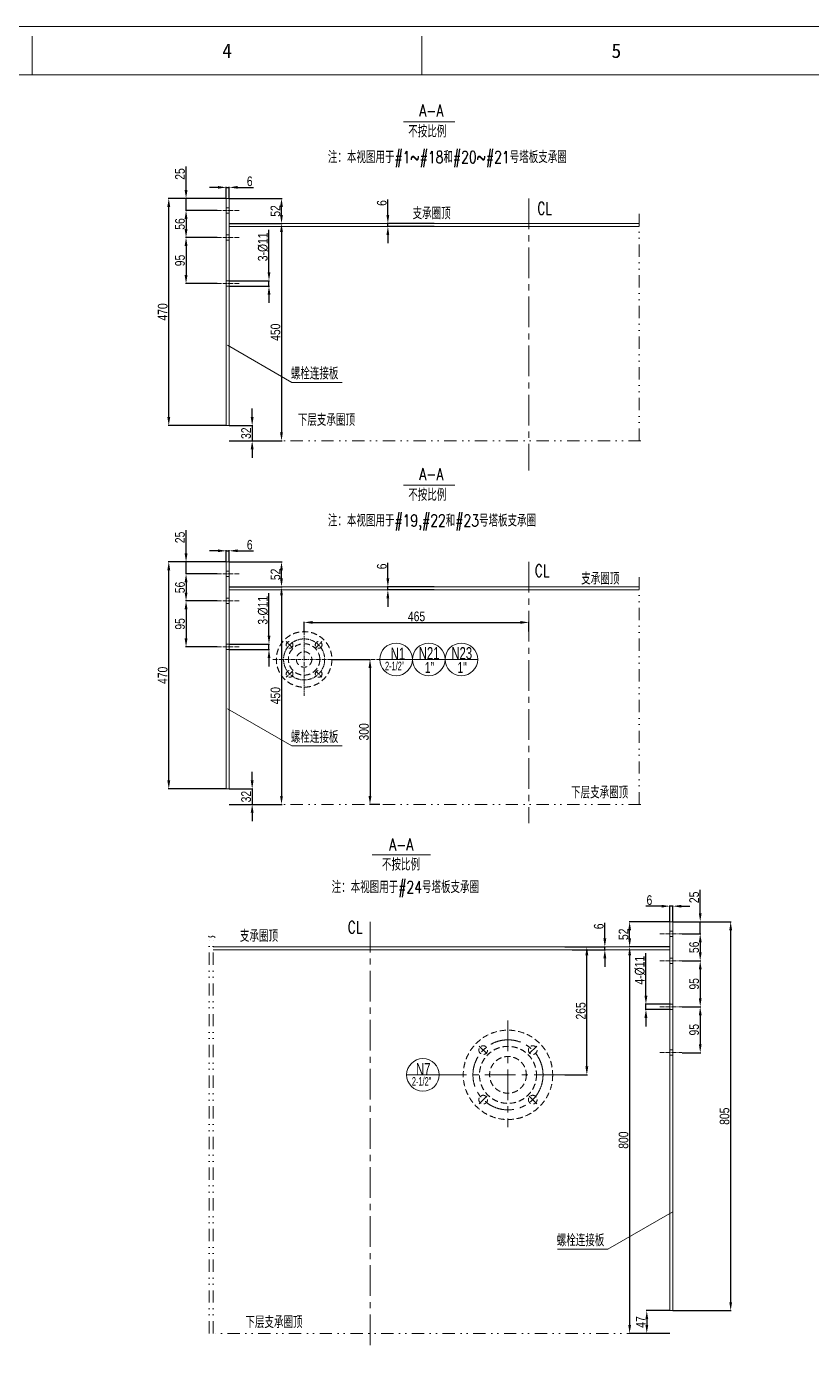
# Model space of a CAD drawing. Header units: millimetres. Extents: x 8160 to 405605, y -30951 to 80400.
# Drawn here: x 121272 to 127769, y 21541 to 32472 of the extents above; entities that cross this region are included whole.
import ezdxf

# ---------------------------------------------------------------- set-up
doc = ezdxf.new("R2010")
doc.units = ezdxf.units.MM
for name, pattern in [('CENTER', [50.8, 31.75, -6.35, 6.35, -6.35]), ('DIVIDE', [31.75, 12.7, -6.35, 0, -6.35, 0, -6.35]), ('HIDDEN', [9.525, 6.35, -3.175])]:
    doc.linetypes.add(name, pattern=pattern)
doc.layers.get('0').update_dxf_attribs({"lineweight": 13})
doc.layers.get('Defpoints').update_dxf_attribs({"lineweight": 13})
for name, color, linetype, lineweight in [('CENTER', 1, 'CENTER', 13), ('DIM', 7, 'Continuous', 13), ('DIVIDE', 3, 'DIVIDE', 13), ('HIDDEN', 6, 'HIDDEN', 13), ('PROFILE', 4, 'Continuous', 15), ('SEE', 2, 'Continuous', 13)]:
    doc.layers.add(name, color=color, linetype=linetype, lineweight=lineweight)
doc.styles.add('HZ', font='txt.shx', dxfattribs={"width": 0.75, "bigfont": 'tcc_hzdx.shx'})
doc.styles.add('HZDX', font='tcc_simp.shx', dxfattribs={"width": 0.8, "height": 80, "bigfont": 'hzdx.shx'})
doc.styles.add('图签', font='SimSun.ttf', dxfattribs={"height": 3})
doc.dimstyles.new('uni', dxfattribs={"dimtxt": 90, "dimasz": 70, "dimexe": 5, "dimexo": 0.625, "dimgap": 10, "dimtad": 1, "dimdec": 0, "dimdsep": 46, "dimtxsty": 'HZDX', "dimcen": 2.5, "dimadec": 0, "dimazin": 0, "dimtfac": 1, "dimtdec": 0, "dimtmove": 0, "dimatfit": 3, "dimfxl": 0, "dimarcsym": 0})

# ---------------------------------------------------------------- blocks, each defined once
blk = doc.blocks.new('*D175')
at = {"layer": 'Defpoints', "color": 0}
for p in [(122950, 31048), (123383, 31048), (122950, 30840)]:
    blk.add_point(p, dxfattribs=at)
at = {"layer": 'DIM', "color": 0, "lineweight": -2}
for p, q in [((122951, 31048), (123388, 31048)), ((123383, 30910), (123383, 30978)), ((122951, 30840), (123388, 30840))]:
    blk.add_line(p, q, dxfattribs=at)
at = {"layer": 'DIM', "color": 0}
for points in [[(123371, 30978), (123394, 30978), (123383, 31048)], [(123371, 30910), (123394, 30910), (123383, 30840)]]:
    blk.add_solid(points, dxfattribs=at)
at = {"layer": 'DIM', "color": 0, "insert": (123333, 30944), "char_height": 80, "attachment_point": 5, "rotation": 90, "style": 'HZDX'}
blk.add_mtext('52', dxfattribs=at)
blk = doc.blocks.new('*D176')
at = {"layer": 'Defpoints', "color": 0}
for p in [(122950, 30840), (122950, 29040), (123383, 29040)]:
    blk.add_point(p, dxfattribs=at)
at = {"layer": 'DIM', "color": 0, "lineweight": -2}
for p, q in [((122951, 30840), (123388, 30840)), ((123383, 30770), (123383, 29110)), ((122951, 29040), (123388, 29040))]:
    blk.add_line(p, q, dxfattribs=at)
at = {"layer": 'DIM', "color": 0}
for points in [[(123371, 30770), (123394, 30770), (123383, 30840)], [(123371, 29110), (123394, 29110), (123383, 29040)]]:
    blk.add_solid(points, dxfattribs=at)
at = {"layer": 'DIM', "color": 0, "insert": (123333, 29940), "char_height": 80, "attachment_point": 5, "rotation": 90, "style": 'HZDX'}
blk.add_mtext('450', dxfattribs=at)
blk = doc.blocks.new('*D177')
at = {"layer": 'Defpoints', "color": 0}
for p in [(122593, 31048), (122926, 31048), (122850, 30948)]:
    blk.add_point(p, dxfattribs=at)
at = {"layer": 'DIM', "color": 0, "lineweight": -2}
for p, q in [((122593, 31118), (122593, 31312)), ((122925, 31048), (122588, 31048)), ((122593, 30948), (122593, 31048)), ((122850, 30948), (122588, 30948)), ((122593, 30878), (122593, 30808))]:
    blk.add_line(p, q, dxfattribs=at)
at = {"layer": 'DIM', "color": 0}
for points in [[(122581, 31118), (122605, 31118), (122593, 31048)], [(122581, 30878), (122605, 30878), (122593, 30948)]]:
    blk.add_solid(points, dxfattribs=at)
at = {"layer": 'DIM', "color": 0, "insert": (122543, 31250), "char_height": 80, "attachment_point": 5, "rotation": 90, "style": 'HZDX'}
blk.add_mtext('25', dxfattribs=at)
blk = doc.blocks.new('*D178')
at = {"layer": 'Defpoints', "color": 0}
for p in [(122850, 30948), (122593, 30724), (122850, 30724)]:
    blk.add_point(p, dxfattribs=at)
at = {"layer": 'DIM', "color": 0, "lineweight": -2}
for p, q in [((122850, 30948), (122588, 30948)), ((122593, 30878), (122593, 30794)), ((122850, 30724), (122588, 30724))]:
    blk.add_line(p, q, dxfattribs=at)
at = {"layer": 'DIM', "color": 0}
for points in [[(122581, 30878), (122605, 30878), (122593, 30948)], [(122581, 30794), (122605, 30794), (122593, 30724)]]:
    blk.add_solid(points, dxfattribs=at)
at = {"layer": 'DIM', "color": 0, "insert": (122543, 30836), "char_height": 80, "attachment_point": 5, "rotation": 90, "style": 'HZDX'}
blk.add_mtext('56', dxfattribs=at)
blk = doc.blocks.new('*D179')
at = {"layer": 'Defpoints', "color": 0}
for p in [(122850, 30724), (122593, 30344), (122850, 30344)]:
    blk.add_point(p, dxfattribs=at)
at = {"layer": 'DIM', "color": 0, "lineweight": -2}
for p, q in [((122850, 30724), (122588, 30724)), ((122593, 30654), (122593, 30414)), ((122850, 30344), (122588, 30344))]:
    blk.add_line(p, q, dxfattribs=at)
at = {"layer": 'DIM', "color": 0}
for points in [[(122581, 30654), (122605, 30654), (122593, 30724)], [(122581, 30414), (122605, 30414), (122593, 30344)]]:
    blk.add_solid(points, dxfattribs=at)
at = {"layer": 'DIM', "color": 0, "insert": (122543, 30534), "char_height": 80, "attachment_point": 5, "rotation": 90, "style": 'HZDX'}
blk.add_mtext('95', dxfattribs=at)
blk = doc.blocks.new('*D173')
at = {"layer": 'Defpoints', "color": 0}
for p in [(122950, 30366), (122950, 30322), (123279, 30366)]:
    blk.add_point(p, dxfattribs=at)
at = {"layer": 'DIM', "color": 0, "lineweight": -2}
for p, q in [((123279, 30436), (123279, 30788)), ((122951, 30366), (123284, 30366)), ((122951, 30322), (123284, 30322)), ((123279, 30322), (123279, 30366)), ((123279, 30252), (123279, 30182))]:
    blk.add_line(p, q, dxfattribs=at)
at = {"layer": 'DIM', "color": 0}
for points in [[(123268, 30436), (123291, 30436), (123279, 30366)], [(123268, 30252), (123291, 30252), (123279, 30322)]]:
    blk.add_solid(points, dxfattribs=at)
at = {"layer": 'DIM', "color": 0, "insert": (123229, 30647), "char_height": 80, "attachment_point": 5, "rotation": 90, "style": 'HZDX'}
blk.add_mtext('3-%%c11', dxfattribs=at)
blk = doc.blocks.new('*D180')
at = {"layer": 'Defpoints', "color": 0}
for p in [(124263, 30840), (124646, 30840), (124646, 30816)]:
    blk.add_point(p, dxfattribs=at)
at = {"layer": 'DIM', "color": 0, "lineweight": -2}
for p, q in [((124263, 30910), (124263, 31040)), ((124646, 30840), (124258, 30840)), ((124263, 30816), (124263, 30840)), ((124646, 30816), (124258, 30816)), ((124263, 30746), (124263, 30676))]:
    blk.add_line(p, q, dxfattribs=at)
at = {"layer": 'DIM', "color": 0}
for points in [[(124251, 30910), (124274, 30910), (124263, 30840)], [(124251, 30746), (124274, 30746), (124263, 30816)]]:
    blk.add_solid(points, dxfattribs=at)
at = {"layer": 'DIM', "color": 0, "insert": (124213, 31010), "char_height": 80, "attachment_point": 5, "rotation": 90, "style": 'HZDX'}
blk.add_mtext('6', dxfattribs=at)
blk = doc.blocks.new('*D181')
at = {"layer": 'Defpoints', "color": 0}
for p in [(122950, 29168), (122950, 29040), (123140, 29040)]:
    blk.add_point(p, dxfattribs=at)
at = {"layer": 'DIM', "color": 0, "lineweight": -2}
for p, q in [((123140, 29238), (123140, 29308)), ((122951, 29168), (123145, 29168)), ((123140, 29168), (123140, 29040)), ((122951, 29040), (123145, 29040)), ((123140, 28970), (123140, 28900))]:
    blk.add_line(p, q, dxfattribs=at)
at = {"layer": 'DIM', "color": 0}
for points in [[(123128, 29238), (123152, 29238), (123140, 29168)], [(123128, 28970), (123152, 28970), (123140, 29040)]]:
    blk.add_solid(points, dxfattribs=at)
at = {"layer": 'DIM', "color": 0, "insert": (123090, 29104), "char_height": 80, "attachment_point": 5, "rotation": 90, "style": 'HZDX'}
blk.add_mtext('32', dxfattribs=at)
blk = doc.blocks.new('*D182')
at = {"layer": 'Defpoints', "color": 0}
for p in [(122450, 31048), (122926, 31048), (122926, 29168)]:
    blk.add_point(p, dxfattribs=at)
at = {"layer": 'DIM', "color": 0, "lineweight": -2}
for p, q in [((122925, 31048), (122445, 31048)), ((122450, 29238), (122450, 30978)), ((122925, 29168), (122445, 29168))]:
    blk.add_line(p, q, dxfattribs=at)
at = {"layer": 'DIM', "color": 0}
for points in [[(122438, 30978), (122462, 30978), (122450, 31048)], [(122438, 29238), (122462, 29238), (122450, 29168)]]:
    blk.add_solid(points, dxfattribs=at)
at = {"layer": 'DIM', "color": 0, "insert": (122400, 30108), "char_height": 80, "attachment_point": 5, "rotation": 90, "style": 'HZDX'}
blk.add_mtext('470', dxfattribs=at)
blk = doc.blocks.new('*D189')
at = {"layer": 'Defpoints', "color": 0}
for p in [(122926, 31048), (122950, 31139), (122950, 31048)]:
    blk.add_point(p, dxfattribs=at)
at = {"layer": 'DIM', "color": 0, "lineweight": -2}
for p, q in [((122856, 31139), (122786, 31139)), ((122926, 31049), (122926, 31144)), ((122926, 31139), (122950, 31139)), ((122950, 31049), (122950, 31144)), ((123020, 31139), (123150, 31139))]:
    blk.add_line(p, q, dxfattribs=at)
at = {"layer": 'DIM', "color": 0}
for points in [[(122856, 31151), (122856, 31128), (122926, 31139)], [(123020, 31151), (123020, 31128), (122950, 31139)]]:
    blk.add_solid(points, dxfattribs=at)
at = {"layer": 'DIM', "color": 0, "insert": (123120, 31189), "char_height": 80, "attachment_point": 5, "style": 'HZDX'}
blk.add_mtext('6', dxfattribs=at)
blk = doc.blocks.new('*D277')
at = {"layer": 'Defpoints', "color": 0}
for p in [(122950, 28039), (123383, 28039), (122950, 27831)]:
    blk.add_point(p, dxfattribs=at)
at = {"layer": 'DIM', "color": 0, "lineweight": -2}
for p, q in [((122951, 28039), (123388, 28039)), ((123383, 27901), (123383, 27969)), ((122951, 27831), (123388, 27831))]:
    blk.add_line(p, q, dxfattribs=at)
at = {"layer": 'DIM', "color": 0}
for points in [[(123371, 27969), (123394, 27969), (123383, 28039)], [(123371, 27901), (123394, 27901), (123383, 27831)]]:
    blk.add_solid(points, dxfattribs=at)
at = {"layer": 'DIM', "color": 0, "insert": (123333, 27935), "char_height": 80, "attachment_point": 5, "rotation": 90, "style": 'HZDX'}
blk.add_mtext('52', dxfattribs=at)
blk = doc.blocks.new('*D278')
at = {"layer": 'Defpoints', "color": 0}
for p in [(122950, 27831), (122950, 26031), (123383, 26031)]:
    blk.add_point(p, dxfattribs=at)
at = {"layer": 'DIM', "color": 0, "lineweight": -2}
for p, q in [((122951, 27831), (123388, 27831)), ((123383, 27761), (123383, 26101)), ((122951, 26031), (123388, 26031))]:
    blk.add_line(p, q, dxfattribs=at)
at = {"layer": 'DIM', "color": 0}
for points in [[(123371, 27761), (123394, 27761), (123383, 27831)], [(123371, 26101), (123394, 26101), (123383, 26031)]]:
    blk.add_solid(points, dxfattribs=at)
at = {"layer": 'DIM', "color": 0, "insert": (123333, 26931), "char_height": 80, "attachment_point": 5, "rotation": 90, "style": 'HZDX'}
blk.add_mtext('450', dxfattribs=at)
blk = doc.blocks.new('*D279')
at = {"layer": 'Defpoints', "color": 0}
for p in [(122593, 28039), (122926, 28039), (122850, 27939)]:
    blk.add_point(p, dxfattribs=at)
at = {"layer": 'DIM', "color": 0, "lineweight": -2}
for p, q in [((122593, 28109), (122593, 28302)), ((122925, 28039), (122588, 28039)), ((122593, 27939), (122593, 28039)), ((122850, 27939), (122588, 27939)), ((122593, 27869), (122593, 27799))]:
    blk.add_line(p, q, dxfattribs=at)
at = {"layer": 'DIM', "color": 0}
for points in [[(122581, 28109), (122605, 28109), (122593, 28039)], [(122581, 27869), (122605, 27869), (122593, 27939)]]:
    blk.add_solid(points, dxfattribs=at)
at = {"layer": 'DIM', "color": 0, "insert": (122543, 28241), "char_height": 80, "attachment_point": 5, "rotation": 90, "style": 'HZDX'}
blk.add_mtext('25', dxfattribs=at)
blk = doc.blocks.new('*D280')
at = {"layer": 'Defpoints', "color": 0}
for p in [(122850, 27939), (122593, 27715), (122850, 27715)]:
    blk.add_point(p, dxfattribs=at)
at = {"layer": 'DIM', "color": 0, "lineweight": -2}
for p, q in [((122850, 27939), (122588, 27939)), ((122593, 27869), (122593, 27785)), ((122850, 27715), (122588, 27715))]:
    blk.add_line(p, q, dxfattribs=at)
at = {"layer": 'DIM', "color": 0}
for points in [[(122581, 27869), (122605, 27869), (122593, 27939)], [(122581, 27785), (122605, 27785), (122593, 27715)]]:
    blk.add_solid(points, dxfattribs=at)
at = {"layer": 'DIM', "color": 0, "insert": (122543, 27827), "char_height": 80, "attachment_point": 5, "rotation": 90, "style": 'HZDX'}
blk.add_mtext('56', dxfattribs=at)
blk = doc.blocks.new('*D281')
at = {"layer": 'Defpoints', "color": 0}
for p in [(122850, 27715), (122593, 27335), (122850, 27335)]:
    blk.add_point(p, dxfattribs=at)
at = {"layer": 'DIM', "color": 0, "lineweight": -2}
for p, q in [((122850, 27715), (122588, 27715)), ((122593, 27645), (122593, 27405)), ((122850, 27335), (122588, 27335))]:
    blk.add_line(p, q, dxfattribs=at)
at = {"layer": 'DIM', "color": 0}
for points in [[(122581, 27645), (122605, 27645), (122593, 27715)], [(122581, 27405), (122605, 27405), (122593, 27335)]]:
    blk.add_solid(points, dxfattribs=at)
at = {"layer": 'DIM', "color": 0, "insert": (122543, 27525), "char_height": 80, "attachment_point": 5, "rotation": 90, "style": 'HZDX'}
blk.add_mtext('95', dxfattribs=at)
blk = doc.blocks.new('*D276')
at = {"layer": 'Defpoints', "color": 0}
for p in [(122950, 27357), (123279, 27357), (122950, 27313)]:
    blk.add_point(p, dxfattribs=at)
at = {"layer": 'DIM', "color": 0, "lineweight": -2}
for p, q in [((123279, 27427), (123279, 27779)), ((122951, 27357), (123284, 27357)), ((123279, 27313), (123279, 27357)), ((122951, 27313), (123284, 27313)), ((123279, 27243), (123279, 27173))]:
    blk.add_line(p, q, dxfattribs=at)
at = {"layer": 'DIM', "color": 0}
for points in [[(123268, 27427), (123291, 27427), (123279, 27357)], [(123268, 27243), (123291, 27243), (123279, 27313)]]:
    blk.add_solid(points, dxfattribs=at)
at = {"layer": 'DIM', "color": 0, "insert": (123229, 27638), "char_height": 80, "attachment_point": 5, "rotation": 90, "style": 'HZDX'}
blk.add_mtext('3-%%c11', dxfattribs=at)
blk = doc.blocks.new('*D282')
at = {"layer": 'Defpoints', "color": 0}
for p in [(124263, 27831), (124646, 27831), (124646, 27807)]:
    blk.add_point(p, dxfattribs=at)
at = {"layer": 'DIM', "color": 0, "lineweight": -2}
for p, q in [((124263, 27901), (124263, 28030)), ((124646, 27831), (124258, 27831)), ((124646, 27807), (124258, 27807)), ((124263, 27807), (124263, 27831)), ((124263, 27737), (124263, 27667))]:
    blk.add_line(p, q, dxfattribs=at)
at = {"layer": 'DIM', "color": 0}
for points in [[(124251, 27901), (124274, 27901), (124263, 27831)], [(124251, 27737), (124274, 27737), (124263, 27807)]]:
    blk.add_solid(points, dxfattribs=at)
at = {"layer": 'DIM', "color": 0, "insert": (124213, 28001), "char_height": 80, "attachment_point": 5, "rotation": 90, "style": 'HZDX'}
blk.add_mtext('6', dxfattribs=at)
blk = doc.blocks.new('*D283')
at = {"layer": 'Defpoints', "color": 0}
for p in [(122950, 26159), (122950, 26031), (123140, 26031)]:
    blk.add_point(p, dxfattribs=at)
at = {"layer": 'DIM', "color": 0, "lineweight": -2}
for p, q in [((123140, 26229), (123140, 26299)), ((122951, 26159), (123145, 26159)), ((123140, 26159), (123140, 26031)), ((122951, 26031), (123145, 26031)), ((123140, 25961), (123140, 25891))]:
    blk.add_line(p, q, dxfattribs=at)
at = {"layer": 'DIM', "color": 0}
for points in [[(123128, 26229), (123152, 26229), (123140, 26159)], [(123128, 25961), (123152, 25961), (123140, 26031)]]:
    blk.add_solid(points, dxfattribs=at)
at = {"layer": 'DIM', "color": 0, "insert": (123090, 26095), "char_height": 80, "attachment_point": 5, "rotation": 90, "style": 'HZDX'}
blk.add_mtext('32', dxfattribs=at)
blk = doc.blocks.new('*D284')
at = {"layer": 'Defpoints', "color": 0}
for p in [(122450, 28039), (122926, 28039), (122926, 26159)]:
    blk.add_point(p, dxfattribs=at)
at = {"layer": 'DIM', "color": 0, "lineweight": -2}
for p, q in [((122925, 28039), (122445, 28039)), ((122450, 26229), (122450, 27969)), ((122925, 26159), (122445, 26159))]:
    blk.add_line(p, q, dxfattribs=at)
at = {"layer": 'DIM', "color": 0}
for points in [[(122438, 27969), (122462, 27969), (122450, 28039)], [(122438, 26229), (122462, 26229), (122450, 26159)]]:
    blk.add_solid(points, dxfattribs=at)
at = {"layer": 'DIM', "color": 0, "insert": (122400, 27099), "char_height": 80, "attachment_point": 5, "rotation": 90, "style": 'HZDX'}
blk.add_mtext('470', dxfattribs=at)
blk = doc.blocks.new('*D285')
at = {"layer": 'Defpoints', "color": 0}
for p in [(122950, 28130), (122926, 28039), (122950, 28039)]:
    blk.add_point(p, dxfattribs=at)
at = {"layer": 'DIM', "color": 0, "lineweight": -2}
for p, q in [((122856, 28130), (122786, 28130)), ((122926, 28039), (122926, 28135)), ((122926, 28130), (122950, 28130)), ((122950, 28039), (122950, 28135)), ((123020, 28130), (123150, 28130))]:
    blk.add_line(p, q, dxfattribs=at)
at = {"layer": 'DIM', "color": 0}
for points in [[(122856, 28142), (122856, 28119), (122926, 28130)], [(123020, 28142), (123020, 28119), (122950, 28130)]]:
    blk.add_solid(points, dxfattribs=at)
at = {"layer": 'DIM', "color": 0, "insert": (123120, 28180), "char_height": 80, "attachment_point": 5, "style": 'HZDX'}
blk.add_mtext('6', dxfattribs=at)
blk = doc.blocks.new('*D286')
at = {"layer": 'Defpoints', "color": 0}
for p in [(123570, 27461), (125430, 27537), (125430, 27461)]:
    blk.add_point(p, dxfattribs=at)
at = {"layer": 'DIM', "color": 0, "lineweight": -2}
for p, q in [((123570, 27461), (123570, 27542)), ((123640, 27537), (125360, 27537)), ((125430, 27461), (125430, 27542))]:
    blk.add_line(p, q, dxfattribs=at)
at = {"layer": 'DIM', "color": 0}
for points in [[(123640, 27549), (123640, 27526), (123570, 27537)], [(125360, 27549), (125360, 27526), (125430, 27537)]]:
    blk.add_solid(points, dxfattribs=at)
at = {"layer": 'DIM', "color": 0, "insert": (124500, 27587), "char_height": 80, "attachment_point": 5, "style": 'HZDX'}
blk.add_mtext('465', dxfattribs=at)
blk = doc.blocks.new('*D287')
at = {"layer": 'Defpoints', "color": 0}
for p in [(123800, 27231), (124115, 26031), (124196, 26031)]:
    blk.add_point(p, dxfattribs=at)
at = {"layer": 'DIM', "color": 0, "lineweight": -2}
for p, q in [((123801, 27231), (124120, 27231)), ((124115, 27161), (124115, 26101)), ((124195, 26031), (124110, 26031))]:
    blk.add_line(p, q, dxfattribs=at)
at = {"layer": 'DIM', "color": 0}
for points in [[(124103, 27161), (124127, 27161), (124115, 27231)], [(124103, 26101), (124127, 26101), (124115, 26031)]]:
    blk.add_solid(points, dxfattribs=at)
at = {"layer": 'DIM', "color": 0, "insert": (124065, 26631), "char_height": 80, "attachment_point": 5, "rotation": 90, "style": 'HZDX'}
blk.add_mtext('300', dxfattribs=at)
blk = doc.blocks.new('*D731')
at = {"layer": 'Defpoints', "color": 0}
for p in [(126263, 25059), (126597, 25059), (126597, 24851)]:
    blk.add_point(p, dxfattribs=at)
at = {"layer": 'DIM', "color": 0, "lineweight": -2}
for p, q in [((126596, 25059), (126258, 25059)), ((126263, 24921), (126263, 24989)), ((126596, 24851), (126258, 24851))]:
    blk.add_line(p, q, dxfattribs=at)
at = {"layer": 'DIM', "color": 0}
for points in [[(126252, 24989), (126275, 24989), (126263, 25059)], [(126252, 24921), (126275, 24921), (126263, 24851)]]:
    blk.add_solid(points, dxfattribs=at)
at = {"layer": 'DIM', "color": 0, "insert": (126213, 24955), "char_height": 80, "attachment_point": 5, "rotation": 90, "style": 'HZDX'}
blk.add_mtext('52', dxfattribs=at)
blk = doc.blocks.new('*D732')
at = {"layer": 'Defpoints', "color": 0}
for p in [(126597, 24851), (126263, 21651), (126597, 21651)]:
    blk.add_point(p, dxfattribs=at)
at = {"layer": 'DIM', "color": 0, "lineweight": -2}
for p, q in [((126596, 24851), (126258, 24851)), ((126263, 24781), (126263, 21721)), ((126596, 21651), (126258, 21651))]:
    blk.add_line(p, q, dxfattribs=at)
at = {"layer": 'DIM', "color": 0}
for points in [[(126252, 24781), (126275, 24781), (126263, 24851)], [(126252, 21721), (126275, 21721), (126263, 21651)]]:
    blk.add_solid(points, dxfattribs=at)
at = {"layer": 'DIM', "color": 0, "insert": (126213, 23251), "char_height": 80, "attachment_point": 5, "rotation": 90, "style": 'HZDX'}
blk.add_mtext('800', dxfattribs=at)
blk = doc.blocks.new('*D733')
at = {"layer": 'Defpoints', "color": 0}
for p in [(126621, 25059), (126847, 25059), (126696, 24959)]:
    blk.add_point(p, dxfattribs=at)
at = {"layer": 'DIM', "color": 0, "lineweight": -2}
for p, q in [((126847, 25129), (126847, 25323)), ((126621, 25059), (126852, 25059)), ((126847, 24959), (126847, 25059)), ((126697, 24959), (126852, 24959)), ((126847, 24889), (126847, 24819))]:
    blk.add_line(p, q, dxfattribs=at)
at = {"layer": 'DIM', "color": 0}
for points in [[(126836, 25129), (126859, 25129), (126847, 25059)], [(126836, 24889), (126859, 24889), (126847, 24959)]]:
    blk.add_solid(points, dxfattribs=at)
at = {"layer": 'DIM', "color": 0, "insert": (126797, 25261), "char_height": 80, "attachment_point": 5, "rotation": 90, "style": 'HZDX'}
blk.add_mtext('25', dxfattribs=at)
blk = doc.blocks.new('*D734')
at = {"layer": 'Defpoints', "color": 0}
for p in [(126696, 24959), (126696, 24735), (126847, 24735)]:
    blk.add_point(p, dxfattribs=at)
at = {"layer": 'DIM', "color": 0, "lineweight": -2}
for p, q in [((126697, 24959), (126852, 24959)), ((126847, 24889), (126847, 24805)), ((126697, 24735), (126852, 24735))]:
    blk.add_line(p, q, dxfattribs=at)
at = {"layer": 'DIM', "color": 0}
for points in [[(126836, 24889), (126859, 24889), (126847, 24959)], [(126836, 24805), (126859, 24805), (126847, 24735)]]:
    blk.add_solid(points, dxfattribs=at)
at = {"layer": 'DIM', "color": 0, "insert": (126797, 24847), "char_height": 80, "attachment_point": 5, "rotation": 90, "style": 'HZDX'}
blk.add_mtext('56', dxfattribs=at)
blk = doc.blocks.new('*D735')
at = {"layer": 'Defpoints', "color": 0}
for p in [(126696, 24735), (126696, 24355), (126847, 24355)]:
    blk.add_point(p, dxfattribs=at)
at = {"layer": 'DIM', "color": 0, "lineweight": -2}
for p, q in [((126697, 24735), (126852, 24735)), ((126847, 24665), (126847, 24425)), ((126697, 24355), (126852, 24355))]:
    blk.add_line(p, q, dxfattribs=at)
at = {"layer": 'DIM', "color": 0}
for points in [[(126836, 24665), (126859, 24665), (126847, 24735)], [(126836, 24425), (126859, 24425), (126847, 24355)]]:
    blk.add_solid(points, dxfattribs=at)
at = {"layer": 'DIM', "color": 0, "insert": (126797, 24545), "char_height": 80, "attachment_point": 5, "rotation": 90, "style": 'HZDX'}
blk.add_mtext('95', dxfattribs=at)
blk = doc.blocks.new('*D729')
at = {"layer": 'Defpoints', "color": 0}
for p in [(126398, 24377), (126602, 24377), (126602, 24333)]:
    blk.add_point(p, dxfattribs=at)
at = {"layer": 'DIM', "color": 0, "lineweight": -2}
for p, q in [((126398, 24447), (126398, 24799)), ((126601, 24377), (126393, 24377)), ((126398, 24333), (126398, 24377)), ((126601, 24333), (126393, 24333)), ((126398, 24263), (126398, 24193))]:
    blk.add_line(p, q, dxfattribs=at)
at = {"layer": 'DIM', "color": 0}
for points in [[(126386, 24447), (126410, 24447), (126398, 24377)], [(126386, 24263), (126410, 24263), (126398, 24333)]]:
    blk.add_solid(points, dxfattribs=at)
at = {"layer": 'DIM', "color": 0, "insert": (126348, 24658), "char_height": 80, "attachment_point": 5, "rotation": 90, "style": 'HZDX'}
blk.add_mtext('4-%%C11', dxfattribs=at)
blk = doc.blocks.new('*D730')
at = {"layer": 'Defpoints', "color": 0}
for p in [(125785, 24851), (125787, 24827), (126058, 24851)]:
    blk.add_point(p, dxfattribs=at)
at = {"layer": 'DIM', "color": 0, "lineweight": -2}
for p, q in [((126058, 24921), (126058, 25051)), ((125785, 24851), (126063, 24851)), ((125788, 24827), (126063, 24827)), ((126058, 24827), (126058, 24851)), ((126058, 24757), (126058, 24687))]:
    blk.add_line(p, q, dxfattribs=at)
at = {"layer": 'DIM', "color": 0}
for points in [[(126046, 24921), (126070, 24921), (126058, 24851)], [(126046, 24757), (126070, 24757), (126058, 24827)]]:
    blk.add_solid(points, dxfattribs=at)
at = {"layer": 'DIM', "color": 0, "insert": (126008, 25021), "char_height": 80, "attachment_point": 5, "rotation": 90, "style": 'HZDX'}
blk.add_mtext('6', dxfattribs=at)
blk = doc.blocks.new('*D736')
at = {"layer": 'Defpoints', "color": 0}
for p in [(126597, 21839), (126405, 21651), (126597, 21651)]:
    blk.add_point(p, dxfattribs=at)
at = {"layer": 'DIM', "color": 0, "lineweight": -2}
for p, q in [((126596, 21839), (126400, 21839)), ((126405, 21769), (126405, 21721)), ((126596, 21651), (126400, 21651))]:
    blk.add_line(p, q, dxfattribs=at)
at = {"layer": 'DIM', "color": 0}
for points in [[(126394, 21769), (126417, 21769), (126405, 21839)], [(126394, 21721), (126417, 21721), (126405, 21651)]]:
    blk.add_solid(points, dxfattribs=at)
at = {"layer": 'DIM', "color": 0, "insert": (126355, 21745), "char_height": 80, "attachment_point": 5, "rotation": 90, "style": 'HZDX'}
blk.add_mtext('47', dxfattribs=at)
blk = doc.blocks.new('*D737')
at = {"layer": 'Defpoints', "color": 0}
for p in [(126696, 24355), (126696, 23975), (126847, 23975)]:
    blk.add_point(p, dxfattribs=at)
at = {"layer": 'DIM', "color": 0, "lineweight": -2}
for p, q in [((126697, 24355), (126852, 24355)), ((126847, 24285), (126847, 24045)), ((126697, 23975), (126852, 23975))]:
    blk.add_line(p, q, dxfattribs=at)
at = {"layer": 'DIM', "color": 0}
for points in [[(126836, 24285), (126859, 24285), (126847, 24355)], [(126836, 24045), (126859, 24045), (126847, 23975)]]:
    blk.add_solid(points, dxfattribs=at)
at = {"layer": 'DIM', "color": 0, "insert": (126797, 24165), "char_height": 80, "attachment_point": 5, "rotation": 90, "style": 'HZDX'}
blk.add_mtext('95', dxfattribs=at)
blk = doc.blocks.new('*D738')
at = {"layer": 'Defpoints', "color": 0}
for p in [(126621, 25059), (126621, 21839), (127099, 21839)]:
    blk.add_point(p, dxfattribs=at)
at = {"layer": 'DIM', "color": 0, "lineweight": -2}
for p, q in [((126621, 25059), (127104, 25059)), ((127099, 24989), (127099, 21909)), ((126621, 21839), (127104, 21839))]:
    blk.add_line(p, q, dxfattribs=at)
at = {"layer": 'DIM', "color": 0}
for points in [[(127088, 24989), (127111, 24989), (127099, 25059)], [(127088, 21909), (127111, 21909), (127099, 21839)]]:
    blk.add_solid(points, dxfattribs=at)
at = {"layer": 'DIM', "color": 0, "insert": (127049, 23449), "char_height": 80, "attachment_point": 5, "rotation": 90, "style": 'HZDX'}
blk.add_mtext('805', dxfattribs=at)
blk = doc.blocks.new('*D739')
at = {"layer": 'Defpoints', "color": 0}
for p in [(126597, 25188), (126597, 25059), (126621, 25059)]:
    blk.add_point(p, dxfattribs=at)
at = {"layer": 'DIM', "color": 0, "lineweight": -2}
for p, q in [((126527, 25188), (126397, 25188)), ((126597, 25060), (126597, 25193)), ((126621, 25188), (126597, 25188)), ((126621, 25060), (126621, 25193)), ((126691, 25188), (126761, 25188))]:
    blk.add_line(p, q, dxfattribs=at)
at = {"layer": 'DIM', "color": 0}
for points in [[(126527, 25199), (126527, 25176), (126597, 25188)], [(126691, 25199), (126691, 25176), (126621, 25188)]]:
    blk.add_solid(points, dxfattribs=at)
at = {"layer": 'DIM', "color": 0, "insert": (126427, 25238), "char_height": 80, "attachment_point": 5, "style": 'HZDX'}
blk.add_mtext('6', dxfattribs=at)
blk = doc.blocks.new('*D740')
at = {"layer": 'Defpoints', "color": 0}
for p in [(125727, 24851), (125909, 24851), (125727, 23791)]:
    blk.add_point(p, dxfattribs=at)
at = {"layer": 'DIM', "color": 0, "lineweight": -2}
for p, q in [((125727, 24851), (125914, 24851)), ((125909, 23861), (125909, 24781)), ((125727, 23791), (125914, 23791))]:
    blk.add_line(p, q, dxfattribs=at)
at = {"layer": 'DIM', "color": 0}
for points in [[(125897, 24781), (125921, 24781), (125909, 24851)], [(125897, 23861), (125921, 23861), (125909, 23791)]]:
    blk.add_solid(points, dxfattribs=at)
at = {"layer": 'DIM', "color": 0, "insert": (125859, 24321), "char_height": 80, "attachment_point": 5, "rotation": 90, "style": 'HZDX'}
blk.add_mtext('265', dxfattribs=at)

msp = doc.modelspace()

# ---------------------------------------------------------------- linework, layer by layer
at = {"color": 7}
for p, q in [((144288.6, 32472), (110648.6, 32472)), ((121320.6, 32072), (121320.6, 32392)), ((124544.6, 32072), (124544.6, 32392)), ((143888.6, 32072), (111648.6, 32072))]:
    msp.add_line(p, q, dxfattribs=at)
at = {"layer": 'CENTER', "color": 7, "ltscale": 8}
for p, q in [((125429.9, 31048), (125429.9, 28796)), ((125429.9, 28038.9), (125429.9, 25875.8)), ((124116.6, 25059.3), (124116.6, 21541.5)), ((125256.6, 24242.4), (125256.6, 23358.5)), ((125081.1, 23966.8), (125018, 24029.9)), ((125432.2, 23966.8), (125495.3, 24029.9)), ((125726.5, 23791.3), (124688.1, 23791.3)), ((125081.1, 23615.7), (125018, 23552.6)), ((125432.2, 23615.7), (125495.3, 23552.6))]:
    msp.add_line(p, q, dxfattribs=at)
at = {"layer": 'CENTER', "color": 7}
for p, q in [((123032.1, 30948), (122850.3, 30948)), ((123032.1, 30724), (122850.3, 30724)), ((123032.1, 30344), (122850.3, 30344)), ((123032.1, 27938.9), (122850.3, 27938.9)), ((123032.1, 27714.9), (122850.3, 27714.9)), ((123569.9, 27513.6), (123569.9, 26929.9)), ((123032.1, 27334.9), (122850.3, 27334.9)), ((123473.3, 27327.5), (123422.1, 27378.7)), ((123666.5, 27327.5), (123717.7, 27378.7)), ((123311.5, 27230.9), (124196, 27230.9)), ((123473.3, 27134.2), (123422.1, 27083)), ((123666.5, 27134.2), (123717.7, 27083)), ((126514.4, 24959.3), (126696.2, 24959.3)), ((126514.4, 24735.3), (126696.2, 24735.3)), ((126514.4, 24355.3), (126696.2, 24355.3)), ((126514.4, 23975.3), (126696.2, 23975.3))]:
    msp.add_line(p, q, dxfattribs=at)
msp.add_circle((123569.9, 27230.9), 170, dxfattribs=at)
at = {"layer": 'CENTER', "color": 7, "ltscale": 8}
msp.add_circle((125256.6, 23791.3), 290, dxfattribs=at)
at = {"layer": 'DIM', "color": 7}
for p, q in [((124392.2, 31682.9), (124816.8, 31682.9)), ((123467.4, 29524.2), (122935.9, 29832.2)), ((123884.5, 29524.2), (123467.4, 29524.2)), ((124392.2, 28673.8), (124816.8, 28673.8)), ((123467.4, 26515.1), (122935.9, 26823.1)), ((123884.5, 26515.1), (123467.4, 26515.1)), ((124133.8, 25611.9), (124615.3, 25611.9)), ((126083.4, 22347.4), (126614.9, 22655.4)), ((125666.3, 22347.4), (126083.4, 22347.4))]:
    msp.add_line(p, q, dxfattribs=at)
at = {"layer": 'DIVIDE', "color": 7, "ltscale": 8}
for p, q in [((126342.6, 29040), (126342.6, 30927.4)), ((122949.9, 29040), (126374.6, 29040)), ((126342.6, 26030.9), (126342.6, 27918.3)), ((122949.9, 26030.9), (126374.6, 26030.9)), ((122784.8, 21651.3), (122784.8, 24933.6)), ((122816.8, 21651.3), (122816.8, 24938.7)), ((126596.6, 21651.3), (122784.8, 21651.3))]:
    msp.add_line(p, q, dxfattribs=at)
at = {"layer": 'HIDDEN', "color": 7, "ltscale": 8}
for centre, radius in [((123569.9, 27230.9), 230), ((123449.7, 27351.1), 28), ((123569.9, 27230.9), 130), ((123690.1, 27351.1), 28), ((123569.9, 27230.9), 64), ((123449.7, 27110.7), 28), ((123690.1, 27110.7), 28), ((125256.6, 23791.3), 370), ((125051.6, 23996.3), 36), ((125256.6, 23791.3), 236), ((125256.6, 23791.3), 152), ((125461.7, 23996.3), 36), ((125051.6, 23586.2), 36), ((125461.7, 23586.2), 36)]:
    msp.add_circle(centre, radius, dxfattribs=at)
at = {"layer": 'PROFILE', "color": 7}
for p, q in [((122925.9, 31048), (122925.9, 29168)), ((122949.9, 31048), (122925.9, 31048)), ((122949.9, 31048), (122949.9, 29168)), ((122949.9, 30970), (122925.9, 30970)), ((122949.9, 30926), (122925.9, 30926)), ((122949.9, 30840), (126342.6, 30840)), ((122949.9, 30746), (122925.9, 30746)), ((122949.9, 30816), (126342.6, 30816)), ((122949.9, 30702), (122925.9, 30702)), ((122949.9, 30366), (122925.9, 30366)), ((122949.9, 30322), (122925.9, 30322)), ((122949.9, 29168), (122925.9, 29168)), ((122925.9, 28038.9), (122925.9, 26158.9)), ((122949.9, 28038.9), (122925.9, 28038.9)), ((122949.9, 28038.9), (122949.9, 26158.9)), ((122949.9, 27960.9), (122925.9, 27960.9)), ((122949.9, 27916.9), (122925.9, 27916.9)), ((122949.9, 27830.9), (126342.6, 27830.9)), ((122949.9, 27806.9), (126342.6, 27806.9)), ((122949.9, 27736.9), (122925.9, 27736.9)), ((122949.9, 27692.9), (122925.9, 27692.9)), ((122949.9, 27356.9), (122925.9, 27356.9)), ((122949.9, 27312.9), (122925.9, 27312.9)), ((122949.9, 26158.9), (122925.9, 26158.9)), ((126596.6, 25059.3), (126596.6, 21839.3)), ((126596.6, 25059.3), (126620.6, 25059.3)), ((126620.6, 25059.3), (126620.6, 21839.3)), ((126596.6, 24981.3), (126620.6, 24981.3)), ((126596.6, 24937.3), (126620.6, 24937.3)), ((126596.6, 24851.3), (122816.8, 24851.3)), ((126596.6, 24827.3), (122816.8, 24827.3)), ((126596.6, 24757.3), (126620.6, 24757.3)), ((126596.6, 24713.3), (126620.6, 24713.3)), ((126596.6, 24377.3), (126620.6, 24377.3)), ((126596.6, 24333.3), (126620.6, 24333.3)), ((126596.6, 23997.3), (126620.6, 23997.3)), ((126596.6, 23953.3), (126620.6, 23953.3)), ((126596.6, 21839.3), (126620.6, 21839.3))]:
    msp.add_line(p, q, dxfattribs=at)
at = {"layer": 'SEE', "color": 7}
for p, q in [((124466, 27230.9), (124196, 27230.9)), ((124466, 27230.9), (124736, 27230.9)), ((124736, 27230.9), (125006, 27230.9)), ((124688.1, 23791.3), (124418.1, 23791.3))]:
    msp.add_line(p, q, dxfattribs=at)
for centre in [(124331, 27230.9), (124601, 27230.9), (124871, 27230.9), (124553.1, 23791.3)]:
    msp.add_circle(centre, 135, dxfattribs=at)
msp.add_spline([(122833.5, 24929.9), (122812, 24938.6), (122792.9, 24930.6), (122777.6, 24939.6)], degree=3, dxfattribs=at)

# ---------------------------------------------------------------- texts
at = {"color": 7, "style": '图签'}
for s, p in [('4', (122892.4, 32211.1)), ('5', (126112.4, 32211.1))]:
    msp.add_text(s, height=120, dxfattribs=at).set_placement(p)
at = {"layer": 'DIM', "color": 7, "style": 'HZ', "width": 0.75}
for s, p in [('A-A', (124522.6, 31724.7)), ('不按比例', (124431.6, 31552.4)), ('注：本视图用于#1~#18和#20~#21号塔板支承圈', (123766.4, 31340)), ('支承圈顶', (124467.4, 30874.8)), ('CL', (125498.8, 30916)), ('螺栓连接板', (123459.8, 29548.7)), ('下层支承圈顶', (123518, 29164.1)), ('A-A', (124522.6, 28715.6)), ('不按比例', (124431.6, 28543.4)), ('注：本视图用于#19,#22和#23号塔板支承圈', (123766.4, 28330.9)), ('CL', (125477.9, 27916)), ('支承圈顶', (125862.4, 27850.4)), ('螺栓连接板', (123459.8, 26539.6)), ('下层支承圈顶', (125778.7, 26079.6)), ('A-A', (124273.5, 25648)), ('不按比例', (124213.8, 25482.6)), ('注：本视图用于#24号塔板支承圈', (123797.4, 25295.9)), ('CL', (123930.6, 24963.1)), ('支承圈顶', (123038.8, 24892)), ('螺栓连接板', (125660.3, 22371.8)), ('下层支承圈顶', (123084.1, 21694))]:
    msp.add_text(s, height=100, dxfattribs=at).set_placement(p)
at = {"layer": 'SEE', "color": 7, "style": 'HZDX'}
for s, height, width, p in [('N1', 100, 0.7, (124285.8, 27227.9)), ('N21', 100, 0.7, (124518.4, 27232.8)), ('N23', 100, 0.7, (124788.4, 27232.8)), ('2-1/2"', 70, 0.6, (124239.3, 27141.9)), ('1"', 90, 0.7, (124568.8, 27118.5)), ('1"', 90, 0.7, (124838.8, 27118.5)), ('N7', 100, 0.7, (124495.1, 23788.3)), ('2-1/2"', 70, 0.6, (124461.4, 23702.3))]:
    msp.add_text(s, height=height, dxfattribs=dict(at, width=width)).set_placement(p)

# ---------------------------------------------------------------- dimensions: what is measured, and where the dimension line sits
at = {"layer": 'DIM', "color": 7}
for base, p1, p2, angle, text, picture, middle in [((122593, 31048), (122850.3, 30948), (122925.9, 31048), 90, '25', '*D177', (122543, 31249.8)), ((122450.2, 31048), (122925.9, 29168), (122925.9, 31048), 90, '470', '*D182', (122400.2, 30108)), ((123382.8, 31048), (122949.9, 30840), (122949.9, 31048), 90, '52', '*D175', (123332.8, 30944)), ((122593, 30724), (122850.3, 30948), (122850.3, 30724), 90, '56', '*D178', (122543, 30836)), ((124262.6, 30840), (124646.2, 30816), (124646.2, 30840), 90, '6', '*D180', (124212.6, 31009.8)), ((123382.8, 29040), (122949.9, 30840), (122949.9, 29040), 90, '450', '*D176', (123332.8, 29940)), ((122593, 30344), (122850.3, 30724), (122850.3, 30344), 90, '95', '*D179', (122543, 30534)), ((123279.2, 30366), (122949.9, 30322), (122949.9, 30366), 90, '3-%%c11', '*D173', (123229.2, 30647)), ((123140.1, 29040), (122949.9, 29168), (122949.9, 29040), 90, '32', '*D181', (123090.1, 29104)), ((122593, 28038.9), (122850.3, 27938.9), (122925.9, 28038.9), 90, '25', '*D279', (122543, 28240.7)), ((122450.2, 28038.9), (122925.9, 26158.9), (122925.9, 28038.9), 90, '470', '*D284', (122400.2, 27098.9)), ((123382.8, 28038.9), (122949.9, 27830.9), (122949.9, 28038.9), 90, '52', '*D277', (123332.8, 27934.9)), ((124262.6, 27830.9), (124646.2, 27806.9), (124646.2, 27830.9), 90, '6', '*D282', (124212.6, 28000.7)), ((122593, 27714.9), (122850.3, 27938.9), (122850.3, 27714.9), 90, '56', '*D280', (122543, 27826.9)), ((123382.8, 26030.9), (122949.9, 27830.9), (122949.9, 26030.9), 90, '450', '*D278', (123332.8, 26930.9)), ((123279.2, 27356.9), (122949.9, 27312.9), (122949.9, 27356.9), 90, '3-%%c11', '*D276', (123229.2, 27637.9)), ((122593, 27334.9), (122850.3, 27714.9), (122850.3, 27334.9), 90, '95', '*D281', (122543, 27524.9)), ((124114.9, 26030.9), (123799.9, 27230.9), (124196, 26030.9), 90, '300', '*D287', (124064.9, 26630.9)), ((123140.1, 26030.9), (122949.9, 26158.9), (122949.9, 26030.9), 90, '32', '*D283', (123090.1, 26094.9)), ((126596.6, 25187.8), (126620.6, 25059.3), (126596.6, 25059.3), 180, '6', '*D739', (126426.8, 25237.8)), ((126847.3, 25059.3), (126696.2, 24959.3), (126620.6, 25059.3), 90, '25', '*D733', (126797.3, 25261.1)), ((126057.9, 24851.3), (125787.2, 24827.3), (125784.8, 24851.3), 90, '6', '*D730', (126007.9, 25021.1)), ((126263.4, 25059.3), (126596.6, 24851.3), (126596.6, 25059.3), 90, '52', '*D731', (126213.4, 24955.3)), ((127099.3, 21839.3), (126620.6, 25059.3), (126620.6, 21839.3), 90, '805', '*D738', (127049.3, 23449.3)), ((126847.3, 24735.3), (126696.2, 24959.3), (126696.2, 24735.3), 90, '56', '*D734', (126797.3, 24847.3)), ((125909.1, 24851.3), (125726.5, 23791.3), (125726.5, 24851.3), 90, '265', '*D740', (125859.1, 24321.3)), ((126263.4, 21651.3), (126596.6, 24851.3), (126596.6, 21651.3), 90, '800', '*D732', (126213.4, 23251.3)), ((126398.2, 24377.3), (126601.8, 24333.3), (126601.8, 24377.3), 90, '4-%%C11', '*D729', (126348.2, 24658.3)), ((126847.3, 24355.3), (126696.2, 24735.3), (126696.2, 24355.3), 90, '95', '*D735', (126797.3, 24545.3)), ((126847.3, 23975.3), (126696.2, 24355.3), (126696.2, 23975.3), 90, '95', '*D737', (126797.3, 24165.3)), ((126405.4, 21651.3), (126596.6, 21839.3), (126596.6, 21651.3), 90, '47', '*D736', (126355.4, 21745.3))]:
    dim = msp.add_linear_dim(base=base, p1=p1, p2=p2, angle=angle, text=text, dimstyle='uni', dxfattribs=at)
    dim.commit()
    dim.dimension.update_dxf_attribs({"geometry": picture, "text_midpoint": middle})
for base, p1, p2, text, picture, middle in [((122949.9, 31139.4), (122925.9, 31048), (122949.9, 31048), '6', '*D189', (123119.7, 31189.4)), ((122949.9, 28130.3), (122925.9, 28038.9), (122949.9, 28038.9), '6', '*D285', (123119.7, 28180.3)), ((125429.9, 27537.4), (123569.9, 27460.9), (125429.9, 27460.9), '465', '*D286', (124499.9, 27587.4))]:
    dim = msp.add_linear_dim(base=base, p1=p1, p2=p2, text=text, dimstyle='uni', dxfattribs=at)
    dim.commit()
    dim.dimension.update_dxf_attribs({"geometry": picture, "text_midpoint": middle})

doc.saveas('drawing.dxf')
